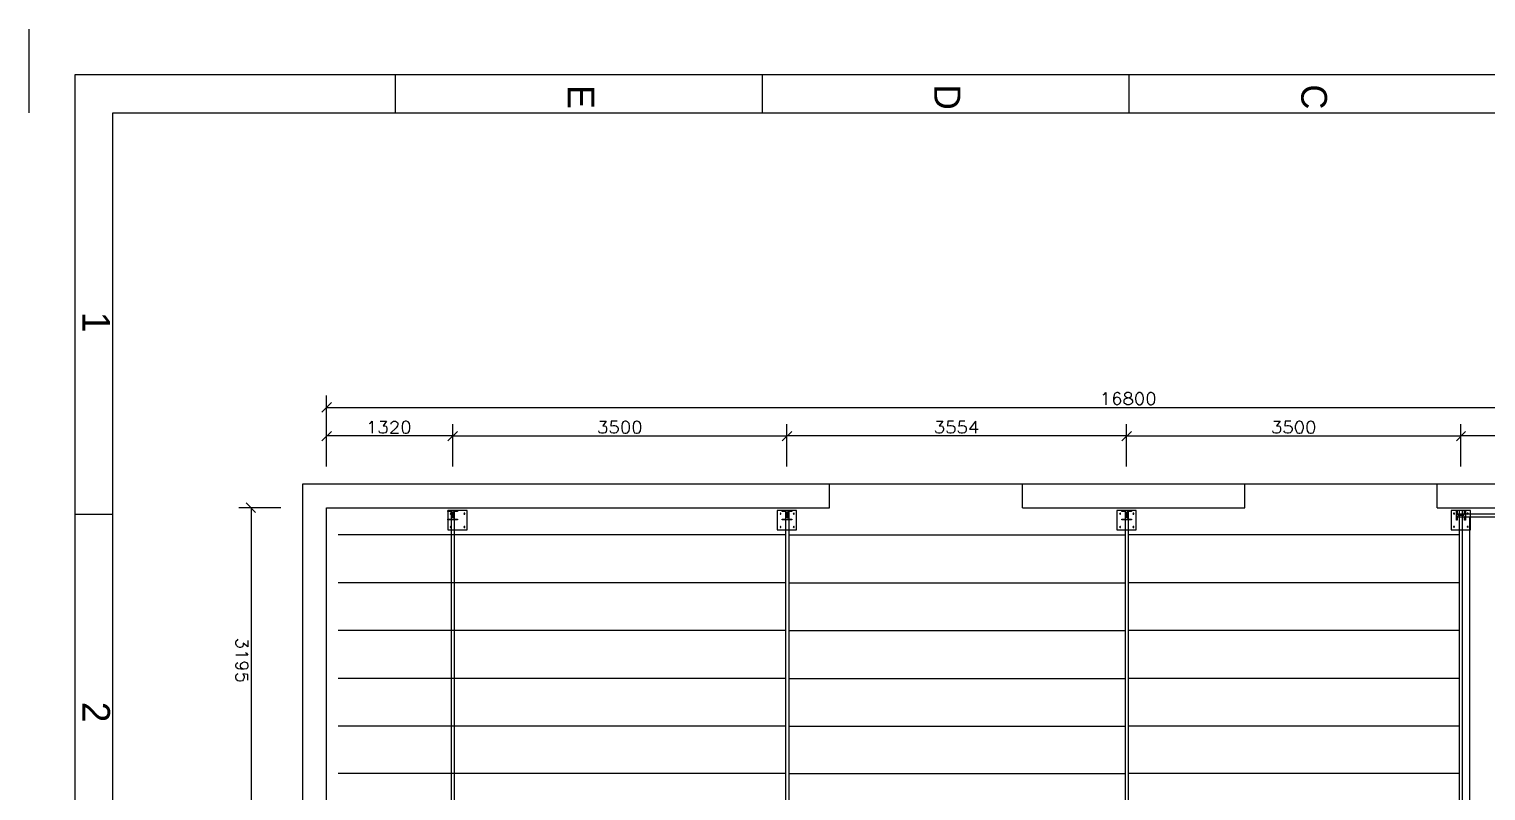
# Model space of a CAD drawing. Header units: millimetres. Extents: x 0 to 210, y 0 to 297.
# Drawn here: x 0 to 134.8, y 226.5 to 297 of the extents above; entities that cross this region are included whole.
import ezdxf
from ezdxf.xclip import XClip

# ---------------------------------------------------------------- set-up
doc = ezdxf.new("R2010")
doc.units = ezdxf.units.MM
doc.header["$MEASUREMENT"] = 0
doc.header["$XCLIPFRAME"] = 0
doc.layers.get('0').update_dxf_attribs({"linetype": 'CONTINUOUS'})
doc.styles.add('CIDFont+F1$001H0', font='')
doc.styles.get('CIDFont+F1$001H0').set_extended_font_data('CIDFont+F1')

# ---------------------------------------------------------------- blocks, each defined once
blk = doc.blocks.new('MF6489_3')
at = {"color": 0, "linetype": 'Continuous', "lineweight": 9, "true_color": 0x989898}
blk.add_lwpolyline([(0, 289.9410156846047), (0, 297.0106821695964), (7.06966648499171, 297.0106821695964)], dxfattribs=at)

msp = doc.modelspace()

# ---------------------------------------------------------------- linework, layer by layer
at = {"color": 0, "linetype": 'Continuous', "lineweight": 9, "true_color": 0x989898}
for p, q in [((0, 289.2636819879214), (0, 292.7773485839367)), ((33.90900096893311, 289.2636819879214), (33.90900096893311, 292.7773485839367)), ((67.86033624013265, 289.2636819879214), (67.86033624013265, 292.7773485839367)), ((101.7693372090658, 289.2636819879214), (101.7693372090658, 292.7773485839367)), ((4.233333333333333, 252.1373472213745), (7.746999929348628, 252.1373472213745))]:
    msp.add_line(p, q, dxfattribs=at)
at = {"color": 0, "linetype": 'Continuous', "lineweight": 15, "true_color": 0x000007}
for p, q in [((27.51666666666667, 256.5400137265523), (27.51666666666667, 263.101680191358)), ((27.98233333081007, 262.4666802922885), (27.09333332702518, 261.5776806354523)), ((27.51666666666667, 262.0010135650635), (175.9796653747559, 262.0010135650635)), ((27.51666767597199, 256.5400137265523), (27.51666767597199, 260.4770137568315)), ((39.20066763559977, 256.5400137265523), (39.20066763559977, 260.4770137568315)), ((39.20066763559977, 256.5400137265523), (39.20066763559977, 260.4770137568315)), ((70.10399773915609, 256.5400137265523), (70.10399773915609, 260.4770137568315)), ((70.10400177637736, 256.5400137265523), (70.10400177637736, 260.4770137568315)), ((87.54533462524415, 260.7310167948405), (87.54533462524415, 259.6303491592407)), ((101.5153313954671, 256.5400137265523), (101.5153313954671, 260.4770137568315)), ((101.5153313954671, 256.5400137265523), (101.5153313954671, 260.4770137568315)), ((132.4609978199005, 256.5400137265523), (132.4609978199005, 260.4770137568315)), ((132.4609998385112, 256.5400137265523), (132.4609998385112, 260.4770137568315)), ((27.98233389854432, 259.7996803124746), (27.09333474636078, 258.9106804033121)), ((39.20066763559977, 259.3763471305371), (27.51666767597199, 259.3763471305371)), ((39.62400097524127, 259.7996803124746), (38.73500097145637, 258.9106804033121)), ((38.73500097145637, 258.9106804033121), (39.62400097524127, 259.7996803124746)), ((39.20066763559977, 259.3763471305371), (70.10400177637736, 259.3763471305371)), ((70.56966497103373, 259.7996803124746), (69.68066480954488, 258.9106804033121)), ((69.68066682815552, 258.9106804033121), (70.56966698964438, 259.7996803124746)), ((101.5153313954671, 259.3763471305371), (70.10399773915609, 259.3763471305371)), ((101.9809980596105, 259.7996803124746), (101.0919980558256, 258.9106804033121)), ((101.0919980558256, 258.9106804033121), (101.9809980596105, 259.7996803124746)), ((101.5153313954671, 259.3763471305371), (132.4609978199005, 259.3763471305371)), ((132.0376648902893, 258.9106804033121), (132.8843307495117, 259.7996803124746)), ((132.8843307495117, 259.7996803124746), (132.0376648902893, 258.9106804033121)), ((175.9796653747559, 259.3763471305371), (132.4609998385112, 259.3763471305371)), ((25.31533341407776, 254.9313506126404), (178.1810026645661, 254.9313506126404)), ((25.31533341407776, 171.2806789398194), (25.31533341407776, 254.9313465754191)), ((74.0409990310669, 252.7300193786621), (74.0409990310669, 254.9313546498617)), ((91.90566279093424, 252.7300193786621), (91.90566279093424, 254.9313546498617)), ((112.4796653747559, 252.7300193786621), (112.4796653747559, 254.9313546498617)), ((130.2596645673116, 252.7300193786621), (130.2596645673116, 254.9313546498617)), ((23.28333333333333, 252.7300153414409), (19.38866659601529, 252.7300153414409)), ((20.95499994953473, 252.3066820017994), (20.06600004037221, 253.1956820055842)), ((20.5316667675972, 252.7300153414409), (20.5316667675972, 224.4936816851298)), ((27.51666666666667, 214.7993565877279), (27.51666666666667, 252.7300193786621)), ((27.51666666666667, 252.730003229777), (74.04100306828818, 252.730003229777)), ((91.90566884676616, 252.730003229777), (112.4796684026718, 252.730003229777)), ((130.2596686045329, 252.730003229777), (175.9796694119771, 252.730003229777))]:
    msp.add_line(p, q, dxfattribs=at)
at = {"color": 0, "linetype": 'Continuous', "lineweight": 9, "true_color": 0x000001}
for p, q in [((39.03133446375529, 252.4760135650635), (39.03133446375529, 208.8303491592407)), ((39.32766650517782, 252.4760135650635), (39.03133446375529, 252.4760135650635)), ((39.32766650517782, 252.4760135650635), (39.32766650517782, 208.8303491592407)), ((69.97700290679933, 252.4760135650635), (69.97700290679933, 210.0156853993734)), ((70.27333494822184, 252.4760135650635), (69.97700290679933, 252.4760135650635)), ((70.27333494822184, 252.4760135650635), (70.27333494822184, 210.0156853993734)), ((101.6846686045329, 252.4760176022848), (101.3883352699379, 252.4760176022848)), ((101.3883365631104, 252.4760135650635), (101.3883365631104, 210.0156853993734)), ((101.6846686045329, 252.4760135650635), (101.6846686045329, 210.0156853993734)), ((132.0376689275106, 252.179681523641), (173.6936614990234, 252.179681523641)), ((132.0376689275106, 252.179681523641), (132.0376689275106, 251.8833494822184)), ((132.2916686852773, 252.4760176022848), (132.2916686852773, 210.0156853993734)), ((132.5880027453105, 252.4760176022848), (132.5880027453105, 210.0156853993734)), ((132.0376689275106, 251.8833494822184), (173.6936614990234, 251.8833494822184))]:
    msp.add_line(p, q, dxfattribs=at)
at = {"color": 0, "linetype": 'Continuous', "lineweight": 9, "true_color": 0x000005}
for p, q in [((39.15833333333334, 251.7986808776856), (39.15833333333334, 252.306680393219)), ((39.20066763559977, 252.306680393219), (39.20066763559977, 251.7986808776856)), ((70.10399773915609, 251.7986808776856), (70.10399773915609, 252.306680393219)), ((70.14633204142253, 252.306680393219), (70.14633204142253, 251.7986808776856)), ((70.4849983851115, 252.4760135650635), (70.52733268737794, 252.4760135650635)), ((101.5153313954671, 251.7986808776856), (101.5153313954671, 252.306680393219)), ((101.5576656977336, 252.306680393219), (101.5576656977336, 251.7986808776856)), ((101.8963320414225, 252.4760135650635), (101.938666343689, 252.4760135650635)), ((132.0376689275106, 252.3913489977519), (132.0376689275106, 252.4336833000183)), ((132.2069980621338, 252.0526826540629), (132.7150016148885, 252.0526826540629)), ((132.7150016148885, 252.0103483517965), (132.2069980621338, 252.0103483517965))]:
    msp.add_line(p, q, dxfattribs=at)
at = {"color": 0, "linetype": 'Continuous', "lineweight": 9, "true_color": 0x000003}
for p, q in [((133.2653354326884, 251.8833474636078), (133.2653354326884, 210.6506797472636)), ((69.97700290679933, 250.2323460102081), (28.57500403722127, 250.2323460102081)), ((70.27333624139429, 250.2323460102081), (101.3883365631104, 250.2323460102081)), ((132.2916707038879, 250.2323460102081), (101.6846686045329, 250.2323460102081)), ((69.97700290679933, 245.7873472213745), (28.575, 245.7873472213745)), ((70.27333624139429, 245.7873472213745), (101.3883365631104, 245.7873472213745)), ((132.2916707038879, 245.7873472213745), (101.6846686045329, 245.7873472213745)), ((69.97700290679933, 241.3846807161967), (28.575, 241.3846807161967)), ((70.27333624139429, 241.3846807161967), (101.3883365631104, 241.3846807161967)), ((132.2916707038879, 241.3846807161967), (101.6846686045329, 241.3846807161967)), ((69.97700290679933, 236.9396839459737), (28.575, 236.9396839459737)), ((70.27333624139429, 236.9396799087525), (101.3883365631104, 236.9396799087525)), ((132.2916707038879, 236.9396799087525), (101.6846686045329, 236.9396799087525)), ((69.97700290679933, 232.5370174407959), (28.575, 232.5370174407959)), ((70.27333624139429, 232.5370134035746), (101.3883365631104, 232.5370134035746)), ((132.2916707038879, 232.5370134035746), (101.6846686045329, 232.5370134035746)), ((69.97700290679933, 228.1343468983968), (28.57500403722127, 228.1343468983968)), ((70.27333624139429, 228.1343468983968), (101.3883365631104, 228.1343468983968)), ((132.2916707038879, 228.1343468983968), (101.6846686045329, 228.1343468983968))]:
    msp.add_line(p, q, dxfattribs=at)
at = {"color": 0, "linetype": 'Continuous', "lineweight": 15, "true_color": 0x000007}
for points in [[(4.233333333333333, 292.7773488362631), (4.233333333333333, 4.318018086751302), (205.6976673126221, 4.318018086751302), (205.6976673126221, 292.7773488362631)], [(202.1839928944906, 289.2636819879214), (202.1839928944906, 7.831692504882813), (7.747000181674958, 7.831692504882813), (7.747000181674958, 289.2636819879214)], [(101.5576656977336, 263.3980152606964), (101.4306657005722, 263.3133485959222), (101.3459990279128, 263.228681931148), (101.3459990279128, 263.1016819261015), (101.4306657005722, 263.0170152455569), (101.5153323653465, 262.9746819210549), (101.726999027282, 262.8900152405103), (101.8963323568304, 262.8476819475492), (101.9809990373751, 262.7630152354638), (102.0656657179197, 262.6360152304173), (102.0656657179197, 262.4666819324096), (101.9809990373751, 262.3820152834058), (101.9386657128731, 262.3396819273631), (101.7693323675543, 262.2550152152777), (101.5576656977336, 262.2550152152777), (101.4306657005722, 262.3396819273631), (101.3459990279128, 262.3820152834058), (101.3036657034109, 262.4666819324096), (101.3036657034109, 262.6360152304173), (101.3459990279128, 262.7630152354638), (101.4729990329594, 262.8476819475492), (101.6423323625078, 262.8900152405103), (101.8539990323285, 262.9746819210549), (101.9386657128731, 263.0170152455569), (101.9809990373751, 263.1016819261015), (101.9809990373751, 263.228681931148), (101.9386657128731, 263.3133485959222), (101.7693323675543, 263.3980152606964)], [(102.6583333333333, 263.3980152606964), (102.531333336172, 263.3133485959222), (102.4043333390107, 263.1863485908757), (102.3619999987384, 262.8900152405103), (102.3619999987384, 262.7630152354638), (102.4043333390107, 262.4666819324096), (102.531333336172, 262.3396819273631), (102.6583333333333, 262.2550152152777), (102.7853333304947, 262.2550152152777), (102.9546666679283, 262.3396819273631), (103.0393333484729, 262.4666819324096), (103.0816666729748, 262.7630152354638), (103.0816666729748, 262.8900152405103), (103.0393333484729, 263.1863485908757), (102.9546666679283, 263.3133485959222), (102.7853333304947, 263.3980152606964)], [(103.7166666666667, 263.3980152606964), (103.5896666695053, 263.3133485959222), (103.462666672344, 263.1863485908757), (103.4203333320717, 262.8900152405103), (103.4203333320717, 262.7630152354638), (103.462666672344, 262.4666819324096), (103.5896666695053, 262.3396819273631), (103.7166666666667, 262.2550152152777), (103.843666663828, 262.2550152152777), (104.0130000012616, 262.3396819273631), (104.0976666818063, 262.4666819324096), (104.1400000063082, 262.7630152354638), (104.1400000063082, 262.8900152405103), (104.0976666818063, 263.1863485908757), (104.0130000012616, 263.3133485959222), (103.843666663828, 263.3980152606964)], [(34.79800113042196, 260.7310167948405), (34.62866780087352, 260.6886834624534), (34.5440011360993, 260.5193501250197), (34.501667795827, 260.2653501306971), (34.501667795827, 260.0960167696079), (34.5440011360993, 259.8420167595148), (34.62866780087352, 259.6726834615072), (34.79800113042196, 259.630350168546), (34.92500112758329, 259.630350168546), (35.05200112474461, 259.6726834615072), (35.17900114556154, 259.8420167595148), (35.22133447006345, 260.0960167696079), (35.22133447006345, 260.2653501306971), (35.17900114556154, 260.5193501250197), (35.05200112474461, 260.6886834624534), (34.92500112758329, 260.7310167948405)], [(55.11800193786622, 260.7310167948405), (54.94866860831777, 260.6886834624534), (54.86400194354356, 260.5193501250197), (54.82166860327125, 260.2653501306971), (54.82166860327125, 260.0960167696079), (54.86400194354356, 259.8420167595148), (54.94866860831777, 259.6726834615072), (55.11800193786622, 259.630350168546), (55.24500193502755, 259.630350168546), (55.37200193218887, 259.6726834615072), (55.49900195300579, 259.8420167595148), (55.54133527750771, 260.0960167696079), (55.54133527750771, 260.2653501306971), (55.49900195300579, 260.5193501250197), (55.37200193218887, 260.6886834624534), (55.24500193502755, 260.7310167948405)], [(56.17633527119955, 260.7310167948405), (56.00700194165111, 260.6886834624534), (55.92233527687689, 260.5193501250197), (55.88000193660459, 260.2653501306971), (55.88000193660459, 260.0960167696079), (55.92233527687689, 259.8420167595148), (56.00700194165111, 259.6726834615072), (56.17633527119955, 259.630350168546), (56.26100193597377, 259.630350168546), (56.4303352655222, 259.6726834615072), (56.55733528633912, 259.8420167595148), (56.59966861084104, 260.0960167696079), (56.59966861084104, 260.2653501306971), (56.55733528633912, 260.5193501250197), (56.4303352655222, 260.6886834624534), (56.26100193597377, 260.7310167948405)], [(117.475, 260.7310167948405), (117.3056666704516, 260.6886834624534), (117.2210000056774, 260.5193501250197), (117.1363333409031, 260.2653501306971), (117.1363333409031, 260.0960167696079), (117.2210000056774, 259.8420167595148), (117.3056666704516, 259.6726834615072), (117.475, 259.630350168546), (117.5596666647742, 259.630350168546), (117.7289999943227, 259.6726834615072), (117.8136666590969, 259.8420167595148), (117.8983333396415, 260.0960167696079), (117.8983333396415, 260.2653501306971), (117.8136666590969, 260.5193501250197), (117.7289999943227, 260.6886834624534), (117.5596666647742, 260.7310167948405)], [(118.5333333333333, 260.7310167948405), (118.3640000037849, 260.6886834624534), (118.2369999987384, 260.5193501250197), (118.1946666742365, 260.2653501306971), (118.1946666742365, 260.0960167696079), (118.2369999987384, 259.8420167595148), (118.3640000037849, 259.6726834615072), (118.5333333333333, 259.630350168546), (118.6179999981076, 259.630350168546), (118.787333327656, 259.6726834615072), (118.8719999924302, 259.8420167595148), (118.9566666729748, 260.0960167696079), (118.9566666729748, 260.2653501306971), (118.8719999924302, 260.5193501250197), (118.787333327656, 260.6886834624534), (118.6179999981076, 260.7310167948405)], [(38.7349983851115, 250.6980172793071), (40.51299870808919, 250.6980172793071), (40.51299870808919, 252.4760135650635), (38.7349983851115, 252.4760135650635)], [(39.03133446375529, 252.179681523641), (39.03133446375529, 252.2220158259074), (38.98900016148885, 252.2220158259074), (38.94666585922241, 252.179681523641), (38.98900016148885, 252.1373472213745), (39.03133446375529, 252.1373472213745)], [(40.30133527119955, 252.179681523641), (40.30133527119955, 252.2220158259074), (40.25900096893311, 252.2220158259074), (40.21666666666667, 252.179681523641), (40.25900096893311, 252.1373472213745), (40.30133527119955, 252.1373472213745)], [(69.21500161488851, 250.6980172793071), (70.99300193786621, 250.6980172793071), (70.99300193786621, 252.4760135650635), (69.21500161488851, 252.4760135650635)], [(69.55366795857748, 252.179681523641), (69.55366795857748, 252.2220158259074), (69.51133365631104, 252.2220158259074), (69.4689993540446, 252.179681523641), (69.51133365631104, 252.1373472213745), (69.55366795857748, 252.1373472213745)], [(70.78133042653403, 252.179681523641), (70.78133042653403, 252.2220158259074), (70.73899612426759, 252.2220158259074), (70.6966698964437, 252.179681523641), (70.73899612426759, 252.1373472213745), (70.78133042653403, 252.1373472213745)], [(100.6263352711996, 250.6980172793071), (102.4043355941773, 250.6980172793071), (102.4043355941773, 252.4760135650635), (100.6263352711996, 252.4760135650635)], [(100.9650016148885, 252.179681523641), (100.9650016148885, 252.2220158259074), (100.9226673126221, 252.2220158259074), (100.8803330103556, 252.179681523641), (100.9226673126221, 252.1373472213745), (100.9650016148885, 252.1373472213745)], [(102.1926640828451, 252.179681523641), (102.1926640828451, 252.2220158259074), (102.1503297805786, 252.2220158259074), (102.1080035527547, 252.179681523641), (102.1503297805786, 252.1373472213745), (102.1926640828451, 252.1373472213745)], [(133.35, 250.6980172793071), (133.35, 252.4760135650635), (131.5719996770223, 252.4760135650635), (131.5719996770223, 250.6980172793071)], [(131.8259974161784, 252.2220158259074), (131.783663113912, 252.2220158259074), (131.783663113912, 252.179681523641), (131.8259974161784, 252.1373472213745), (131.8683317184448, 252.179681523641), (131.8683317184448, 252.2220158259074)], [(133.0960022608439, 252.2220158259074), (133.0536679585775, 252.2220158259074), (133.0536679585775, 252.179681523641), (133.0960022608439, 252.1373472213745), (133.1383365631104, 252.179681523641), (133.1383365631104, 252.2220158259074)], [(39.03133446375529, 250.9520150184632), (39.03133446375529, 250.9943493207296), (38.98900016148885, 250.9943493207296), (38.94666585922241, 250.9520150184632), (38.98900016148885, 250.9096807161967), (39.03133446375529, 250.9096807161967)], [(40.30133527119955, 250.9520150184632), (40.30133527119955, 250.9943493207296), (40.25900096893311, 250.9943493207296), (40.21666666666667, 250.9520150184632), (40.25900096893311, 250.9096807161967), (40.30133527119955, 250.9096807161967)], [(69.55366795857748, 250.9520150184632), (69.55366795857748, 250.9943493207296), (69.51133365631104, 250.9943493207296), (69.4689993540446, 250.9520150184632), (69.51133365631104, 250.9096807161967), (69.55366795857748, 250.9096807161967)], [(70.78133042653403, 250.9520150184632), (70.78133042653403, 250.9943493207296), (70.73899612426759, 250.9943493207296), (70.6966698964437, 250.9520150184632), (70.73899612426759, 250.9096807161967), (70.78133042653403, 250.9096807161967)], [(100.9650016148885, 250.9520150184632), (100.9650016148885, 250.9943493207296), (100.9226673126221, 250.9943493207296), (100.8803330103556, 250.9520150184632), (100.9226673126221, 250.9096807161967), (100.9650016148885, 250.9096807161967)], [(102.1926640828451, 250.9520150184632), (102.1926640828451, 250.9943493207296), (102.1503297805786, 250.9943493207296), (102.1080035527547, 250.9520150184632), (102.1503297805786, 250.9096807161967), (102.1926640828451, 250.9096807161967)], [(131.8259974161784, 250.9943493207296), (131.783663113912, 250.9943493207296), (131.783663113912, 250.9520150184632), (131.8259974161784, 250.9096807161967), (131.8683317184448, 250.9520150184632), (131.8683317184448, 250.9943493207296)], [(133.0960022608439, 250.9943493207296), (133.0536679585775, 250.9943493207296), (133.0536679585775, 250.9520150184632), (133.0960022608439, 250.9096807161967), (133.1383365631104, 250.9520150184632), (133.1383365631104, 250.9943493207296)]]:
    msp.add_lwpolyline(points, close=True, dxfattribs=at)
for points in [[(99.35633042653403, 263.1863498051961), (99.48333333333333, 263.2286820888519), (99.61033624013265, 263.3980152606964), (99.61033624013265, 262.2550153414409)], [(100.9226673126221, 263.2286820888519), (100.880333980235, 263.3133487536261), (100.7110006428013, 263.3980154184004), (100.6263339780271, 263.3980154184004), (100.4570006484787, 263.3133487536261), (100.3723339994748, 263.1863487564648), (100.3300006434321, 262.8900154297551), (100.3300006434321, 262.636015419662), (100.3723339994748, 262.4243487656117), (100.4570006484787, 262.3396820535262), (100.6263339780271, 262.2550154045225), (100.6686673182994, 262.2550154045225), (100.8380006478479, 262.3396820535262), (100.9226673126221, 262.4243487656117), (101.0073339773963, 262.5936820636193), (101.0073339773963, 262.636015419662), (100.9226673126221, 262.8053487492105), (100.8380006478479, 262.8900154297551), (100.6686673182994, 262.9746820945293), (100.6263339780271, 262.9746820945293), (100.4570006484787, 262.8900154297551), (100.3723339994748, 262.8053487492105), (100.3300006434321, 262.636015419662)], [(31.49600024223328, 260.5193493207296), (31.58066682815552, 260.561683622996), (31.75, 260.7310167948405), (31.75, 259.6303491592407)], [(32.46966698964437, 260.7310167948405), (33.0623336588343, 260.7310167948405), (32.76600032423934, 260.307683455199), (32.89300032928586, 260.307683455199), (33.0200003027916, 260.2653501306971), (33.0623336588343, 260.2230167746544), (33.104667014877, 260.0536834766468), (33.104667014877, 259.9266834716003), (33.0623336588343, 259.7996834665537), (32.97766700983048, 259.6726834615072), (32.80833364874125, 259.630350168546), (32.63900031919281, 259.630350168546), (32.46966698964437, 259.6726834615072), (32.42733365725726, 259.7150168175499), (32.38500032487015, 259.8420167595148)], [(33.48566602071126, 260.4770150184631), (33.48566602071126, 260.5193483508502), (33.52799935309837, 260.6040150156245), (33.61266601787259, 260.6886816882839), (33.69733269053201, 260.7310150127858), (33.90899936035276, 260.7310150127858), (33.99366604089737, 260.6886816882839), (34.0783326899012, 260.6040150156245), (34.1206660459439, 260.5193483508502), (34.1206660459439, 260.434681686076), (34.0783326899012, 260.3076816889147), (33.95133268485467, 260.1383483593663), (33.44333268832415, 259.6303483391802), (34.16299933890502, 259.6303483391802)], [(52.78966779708863, 260.7310167948405), (53.38233446627856, 260.7310167948405), (53.08600113168359, 260.307683455199), (53.21300113673012, 260.307683455199), (53.34000111023585, 260.2653501306971), (53.38233446627856, 260.2230167746544), (53.42466782232126, 260.0536834766468), (53.42466782232126, 259.9266834716003), (53.38233446627856, 259.7996834665537), (53.29766781727474, 259.6726834615072), (53.12833445618551, 259.630350168546), (52.95900112663706, 259.630350168546), (52.78966779708863, 259.6726834615072), (52.74733446470152, 259.7150168175499), (52.70500113231441, 259.8420167595148)], [(54.39833494822184, 260.7310167948405), (53.84800163507462, 260.7310167948405), (53.80566827903191, 260.2653501306971), (53.84800163507462, 260.307683455199), (54.01733493308227, 260.3500167797009), (54.1866682784011, 260.3500167797009), (54.31366828344763, 260.307683455199), (54.44066828060895, 260.2230167746544), (54.48300161299606, 260.0536834766468), (54.48300161299606, 259.9266834716003), (54.44066828060895, 259.7996834665537), (54.31366828344763, 259.6726834615072), (54.1866682784011, 259.630350168546), (54.01733493308227, 259.630350168546), (53.84800163507462, 259.6726834615072), (53.80566827903191, 259.7150168175499), (53.76333492298922, 259.8420167595148)], [(83.9469996770223, 260.7310167948405), (84.53966634621223, 260.7310167948405), (84.20099967134496, 260.307683455199), (84.37033301666379, 260.307683455199), (84.49733299016953, 260.2653501306971), (84.53966634621223, 260.2230167746544), (84.58199970225493, 260.0536834766468), (84.58199970225493, 259.9266834716003), (84.53966634621223, 259.7996834665537), (84.4126663411657, 259.6726834615072), (84.28566633611918, 259.630350168546), (84.11633300657074, 259.630350168546), (83.9469996770223, 259.6726834615072), (83.90466634463519, 259.7150168175499), (83.86233301224809, 259.8420167595148)], [(85.51333656311036, 260.7310167948405), (85.00533654292425, 260.7310167948405), (84.96300324996314, 260.2653501306971), (85.00533654292425, 260.307683455199), (85.17466990401348, 260.3500167797009), (85.30166989328961, 260.3500167797009), (85.47100323072324, 260.307683455199), (85.59800322788458, 260.2230167746544), (85.64033656027169, 260.0536834766468), (85.64033656027169, 259.9266834716003), (85.59800322788458, 259.7996834665537), (85.47100323072324, 259.6726834615072), (85.30166989328961, 259.630350168546), (85.17466990401348, 259.630350168546), (85.00533654292425, 259.6726834615072), (84.96300324996314, 259.7150168175499), (84.92066989392043, 259.8420167595148)], [(86.5716698964437, 260.7310167948405), (86.06366987625758, 260.7310167948405), (86.02133658329646, 260.2653501306971), (86.06366987625758, 260.307683455199), (86.23300323734681, 260.3500167797009), (86.36000322662295, 260.3500167797009), (86.52933656405658, 260.307683455199), (86.65633656121791, 260.2230167746544), (86.69866989360501, 260.0536834766468), (86.69866989360501, 259.9266834716003), (86.65633656121791, 259.7996834665537), (86.52933656405658, 259.6726834615072), (86.36000322662295, 259.630350168546), (86.23300323734681, 259.630350168546), (86.06366987625758, 259.6726834615072), (86.02133658329646, 259.7150168175499), (85.93666987121105, 259.8420167595148)], [(87.54533462524415, 260.7310167948405), (86.99499677022298, 260.0113498051961), (87.79933236440023, 260.0113498051961)], [(115.1466698964437, 260.7310167948405), (115.7393365656336, 260.7310167948405), (115.4006698907664, 260.307683455199), (115.5700032360852, 260.307683455199), (115.6970032095909, 260.2653501306971), (115.7393365656336, 260.2230167746544), (115.7816699216763, 260.0536834766468), (115.7816699216763, 259.9266834716003), (115.7393365656336, 259.7996834665537), (115.6123365605871, 259.6726834615072), (115.4853365555406, 259.630350168546), (115.3160032259921, 259.630350168546), (115.1466698964437, 259.6726834615072), (115.1043365640566, 259.7150168175499), (115.0620032316695, 259.8420167595148)], [(116.7129987080892, 260.7310167948405), (116.2049986879031, 260.7310167948405), (116.162665394942, 260.2653501306971), (116.2049986879031, 260.307683455199), (116.3743320489923, 260.3500167797009), (116.5013320382685, 260.3500167797009), (116.6706653757021, 260.307683455199), (116.7976653728634, 260.2230167746544), (116.8399987052505, 260.0536834766468), (116.8399987052505, 259.9266834716003), (116.7976653728634, 259.7996834665537), (116.6706653757021, 259.6726834615072), (116.5013320382685, 259.630350168546), (116.3743320489923, 259.630350168546), (116.2049986879031, 259.6726834615072), (116.162665394942, 259.7150168175499), (116.0779986828566, 259.8420167595148)], [(20.23533422152201, 240.4533502896627), (20.23533422152201, 239.8606836204728), (19.81200088188052, 240.19935029534), (19.81200088188052, 240.0300169500212), (19.76966755737861, 239.9453502694766), (19.72733420133591, 239.8606836204728), (19.55800090332826, 239.8183502644301), (19.47333419124286, 239.8183502644301), (19.30400089323521, 239.8606836204728), (19.17700088818868, 239.9876836255193), (19.13466759522756, 240.1570169550677), (19.13466759522756, 240.2840169601143), (19.17700088818868, 240.4533502896627), (19.2616675371925, 240.4956836220498), (19.34633418619633, 240.580350286824)], [(20.0236667474111, 239.3526826540629), (20.10833333333333, 239.2680140495301), (20.23533422152201, 239.0986808776856), (19.13466658592224, 239.0986808776856)], [(19.89666585922241, 237.7863498051962), (19.72733252967398, 237.8286831375833), (19.60033252462745, 237.9133498023575), (19.55799920012554, 238.0826831397911), (19.55799920012554, 238.125016464293), (19.60033252462745, 238.2943498253823), (19.72733252967398, 238.4213498304288), (19.89666585922241, 238.4636831233899), (19.93899919160952, 238.4636831233899), (20.10833252904316, 238.4213498304288), (20.19299919381738, 238.2943498253823), (20.23533251831929, 238.125016464293), (20.23533251831929, 238.0826831397911), (20.19299919381738, 237.9133498023575), (20.10833252904316, 237.8286831375833), (19.89666585922241, 237.7863498051962), (19.60033252462745, 237.7863498051962), (19.34633254607519, 237.8286831375833), (19.17699918498596, 237.9133498023575), (19.13466582894326, 238.0826831397911), (19.13466582894326, 238.2096831448376), (19.17699918498596, 238.3366831183434), (19.30399919003248, 238.4213498304288)], [(20.23533422152201, 236.7703507741292), (20.23533422152201, 237.3206840872765), (19.76966755737861, 237.3630174433192), (19.81200088188052, 237.3206840872765), (19.89666756242514, 237.1513507892688), (19.89666756242514, 236.98201744395), (19.81200088188052, 236.8126841065163), (19.72733420133591, 236.7280174417421), (19.55800090332826, 236.685684109355), (19.47333419124286, 236.685684109355), (19.30400089323521, 236.7280174417421), (19.17700088818868, 236.8126841065163), (19.13466759522756, 236.98201744395), (19.13466759522756, 237.1513507892688), (19.17700088818868, 237.3206840872765), (19.2616675371925, 237.3630174433192), (19.34633418619633, 237.4053507993619)]]:
    msp.add_lwpolyline(points, dxfattribs=at)
at = {"color": 0, "linetype": 'Continuous', "lineweight": 9, "true_color": 0x000005}
for points in [[(38.7349983851115, 252.4760135650635), (39.62399854660035, 252.4760135650635), (39.62399854660035, 252.3913489977519), (39.32766650517782, 252.3913489977519)], [(39.07366472880046, 252.3913489977519), (38.7349983851115, 252.3913489977519), (38.7349983851115, 252.4760135650635)], [(39.15833333333334, 252.306680393219), (39.1159990310669, 252.3490146954854), (39.07366472880046, 252.3913489977519)], [(39.32766650517782, 252.3913489977519), (39.28533220291138, 252.3490146954854), (39.24300193786621, 252.306680393219)], [(69.68066279093425, 252.4760135650635), (70.56966698964438, 252.4760135650635), (70.56966698964438, 252.3913489977519), (70.2310006459554, 252.3913489977519)], [(69.97700290679933, 252.3913489977519), (69.68066279093425, 252.3913489977519), (69.68066279093425, 252.4760135650635)], [(70.06166343688966, 252.306680393219), (70.01933720906575, 252.3490146954854), (69.97700290679933, 252.3913489977519)], [(70.2310006459554, 252.3913489977519), (70.18866634368896, 252.3490146954854), (70.14633204142253, 252.306680393219)], [(101.0919964472453, 252.4760135650635), (101.9810006459554, 252.4760135650635), (101.9810006459554, 252.3913489977519), (101.6423343022664, 252.3913489977519)], [(101.3883365631104, 252.3913489977519), (101.0919964472453, 252.3913489977519), (101.0919964472453, 252.4760135650635)], [(101.4729970932007, 252.306680393219), (101.4306627909342, 252.3490146954854), (101.3883365631104, 252.3913489977519)], [(101.6423343022664, 252.3913489977519), (101.6, 252.3490146954854), (101.5576656977336, 252.306680393219)], [(132.0376689275106, 251.5870174407959), (132.0376689275106, 252.4760135650635), (132.1223294576009, 252.4760135650635), (132.1223294576009, 252.1373472213745)], [(132.1223294576009, 252.1373472213745), (132.1646637598674, 252.0950169563294), (132.2069980621338, 252.0526826540629)], [(132.7150016148885, 252.0526826540629), (132.757335917155, 252.0950169563294), (132.7996702194214, 252.1373472213745)], [(132.7996702194214, 252.1373472213745), (132.7996702194214, 252.4760135650635), (132.8843307495117, 252.4760135650635), (132.8843307495117, 251.5870174407959), (132.7996702194214, 251.5870174407959), (132.7996702194214, 251.8833494822184)], [(39.32766650517782, 251.6716820081075), (39.62399854660035, 251.6716820081075), (39.62399854660035, 251.6293477058411), (38.7349983851115, 251.6293477058411), (38.7349983851115, 251.6716820081075), (39.07366472880046, 251.6716820081075)], [(39.07366472880046, 251.7140163103739), (39.1159990310669, 251.7563506126404), (39.15833333333334, 251.7986808776856)], [(39.24300193786621, 251.7986808776856), (39.28533220291138, 251.7563506126404), (39.32766650517782, 251.7140163103739)], [(70.2310006459554, 251.6716820081075), (70.56966698964438, 251.6716820081075), (70.56966698964438, 251.6293477058411), (69.68066279093425, 251.6293477058411), (69.68066279093425, 251.6716820081075), (69.97700290679933, 251.6716820081075)], [(69.97700290679933, 251.7140163103739), (70.01933720906575, 251.7563506126404), (70.06166343688966, 251.7986808776856)], [(70.14633204142253, 251.7986808776856), (70.18866634368896, 251.7563506126404), (70.2310006459554, 251.7140163103739)], [(101.6423343022664, 251.6716820081075), (101.9810006459554, 251.6716820081075), (101.9810006459554, 251.6293477058411), (101.0919964472453, 251.6293477058411), (101.0919964472453, 251.6716820081075), (101.3883365631104, 251.6716820081075)], [(101.3883365631104, 251.7140163103739), (101.4306627909342, 251.7563506126404), (101.4729970932007, 251.7986808776856)], [(101.5576656977336, 251.7986808776856), (101.6, 251.7563506126404), (101.6423343022664, 251.7140163103739)], [(132.1223294576009, 251.8833494822184), (132.1223294576009, 251.5870174407959), (132.0376689275106, 251.5870174407959)], [(132.2069980621338, 251.96801404953), (132.1646637598674, 251.9256837844849), (132.1223294576009, 251.8833494822184)], [(132.7996702194214, 251.8833494822184), (132.757335917155, 251.9256837844849), (132.7150016148885, 251.96801404953)]]:
    msp.add_lwpolyline(points, dxfattribs=at)

# ---------------------------------------------------------------- block references
at = {"color": 0, "true_color": 0xffffff}
ref = msp.add_blockref('MF6489_3', (0, 0), dxfattribs=at)
XClip(ref).set_block_clipping_path([(0, 297.0106606377496), (7.196666868527731, 297.0106606377496), (7.196666868527731, 289.8140153010687), (0, 289.8140153010687), (0, 297.0106606377496)])

# ---------------------------------------------------------------- texts
at = {"color": 0, "true_color": 0x989898, "style": 'CIDFont+F1$001H0'}
for s, height, p in [('E', 2.469702297909717, (49.82728348577069, 291.8465058575192)), ('D', 2.422895091347575, (83.73664057236344, 291.8884670852105)), ('C', 2.382071566254467, (117.6879472953006, 291.8884670852105)), ('1', 2.566120745382874, (4.910959475599894, 270.8483189780198)), ('2', 2.566120745382804, (4.910959475599894, 234.7801143798609))]:
    msp.add_text(s, height=height, rotation=270, dxfattribs=at).set_placement(p)

doc.saveas('drawing.dxf')
